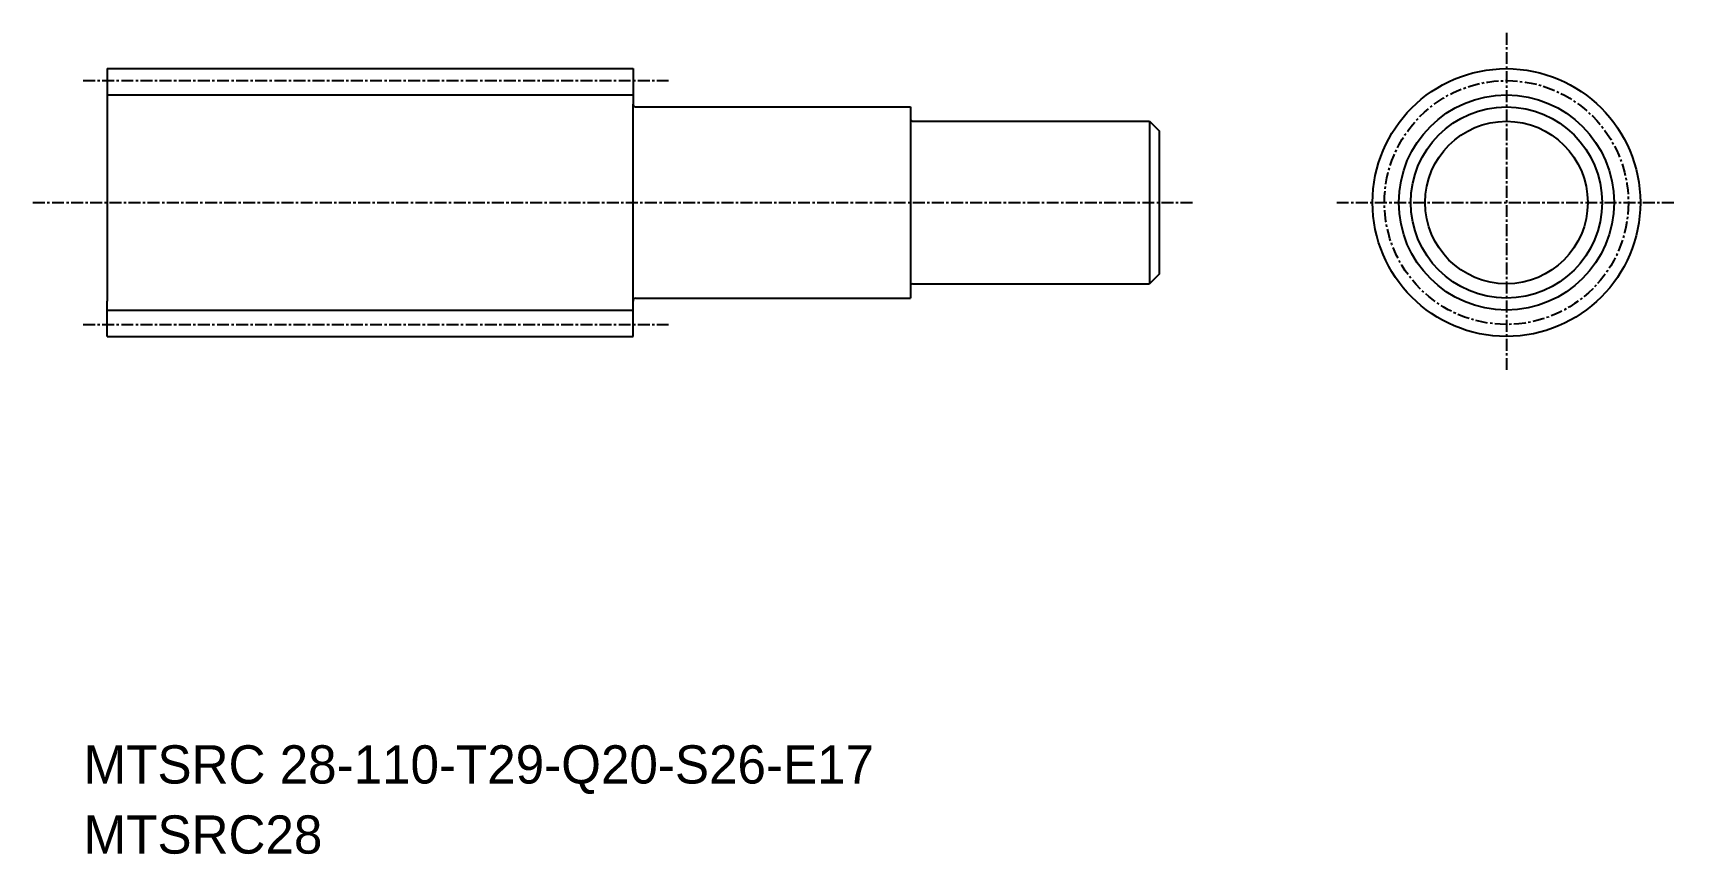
# Model space of a CAD drawing. Extents: x 95 to 267, y 56 to 142.
import ezdxf

# ---------------------------------------------------------------- set-up
doc = ezdxf.new("R2010")
doc.units = 0
doc.linetypes.add('CENTER', pattern=[2, 1.25, -0.25, 0.25, -0.25])
doc.layers.get('0').update_dxf_attribs({"linetype": 'CONTINUOUS'})
doc.layers.add('CENTER', color=1, linetype='CENTER')

msp = doc.modelspace()

# ---------------------------------------------------------------- linework, layer by layer
at = {"color": 7, "linetype": 'CONTINUOUS'}
for p, q in [((102.66, 137.9), (157.66, 137.9)), ((102.66, 137.9), (102.66, 134.2)), ((157.66, 137.9), (157.66, 134.2)), ((102.66, 134.2), (102.66, 113.6)), ((157.66, 113.6), (157.66, 134.2)), ((157.96, 133.9), (186.66, 133.9)), ((186.66, 133.9), (186.66, 113.9)), ((186.96, 132.4), (211.66, 132.4)), ((211.66, 132.4), (212.66, 131.4)), ((211.66, 132.4), (211.66, 115.4)), ((212.66, 131.4), (212.66, 116.4)), ((186.96, 115.4), (211.66, 115.4)), ((212.66, 116.4), (211.66, 115.4)), ((102.66, 109.9), (102.66, 113.6)), ((157.66, 109.9), (157.66, 113.6)), ((157.96, 113.9), (186.66, 113.9)), ((102.66, 109.9), (157.66, 109.9))]:
    msp.add_line(p, q, dxfattribs=at)
at = {"color": 3, "linetype": 'CONTINUOUS'}
for p, q in [((102.66, 135.15), (157.66, 135.15)), ((102.66, 112.65), (157.66, 112.65))]:
    msp.add_line(p, q, dxfattribs=at)
at = {"color": 7, "linetype": 'CONTINUOUS'}
for radius in [14, 10, 8.5]:
    msp.add_circle((248.98, 123.9), radius, dxfattribs=at)
at = {"color": 3, "linetype": 'CONTINUOUS'}
msp.add_circle((248.98, 123.9), 11.25, dxfattribs=at)
at = {"color": 7, "linetype": 'CONTINUOUS'}
for centre, start, end in [((157.96, 134.2), 180, 270), ((186.96, 132.7), 180, 270), ((186.96, 115.1), 90, 180), ((157.96, 113.6), 90, 180)]:
    msp.add_arc(centre, 0.3, start, end, dxfattribs=at)
at = {"layer": 'CENTER', "color": 1, "linetype": 'CENTER'}
for p, q in [((248.98, 141.64), (248.98, 106.15)), ((100.16, 136.65), (161.35, 136.65)), ((94.91, 123.9), (216.16, 123.9)), ((231.23, 123.9), (266.72, 123.9)), ((100.16, 111.15), (161.35, 111.15))]:
    msp.add_line(p, q, dxfattribs=at)
msp.add_circle((248.98, 123.9), 12.75, dxfattribs=at)

# ---------------------------------------------------------------- texts
at = {"color": 7, "linetype": 'CONTINUOUS'}
for s, p in [('MTSRC 28-110-T29-Q20-S26-E17', (100.21, 63.14)), ('MTSRC28', (100.21, 55.81))]:
    msp.add_text(s, height=4, dxfattribs=at).set_placement(p)

doc.saveas('drawing.dxf')
